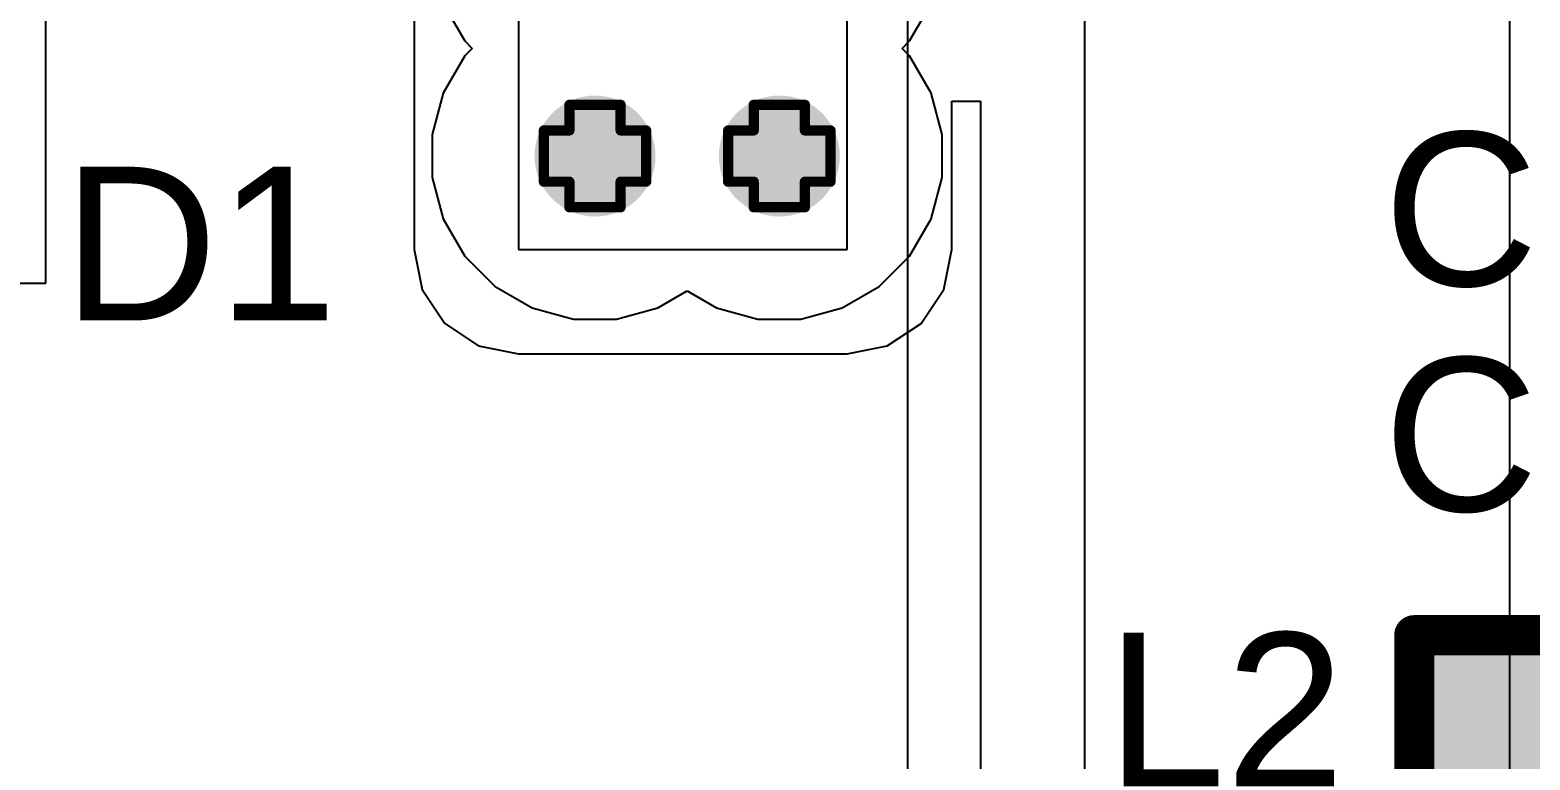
# Model space of a CAD drawing. Header units: inches. Extents: x -5 to 501, y -9 to 81.
# Drawn here: x 88.69 to 96.13, y 25.43 to 29.05 of the extents above; entities that cross this region are included whole.
import ezdxf

# ---------------------------------------------------------------- set-up
doc = ezdxf.new("R2010")
doc.units = ezdxf.units.IN
for name, color, linetype in [('Bottom Layer', 5, 'Continuous'), ('Drill Drawing', 1, 'Continuous'), ('Ground', 16, 'Continuous'), ('Power', 76, 'Continuous'), ('Top Layer', 1, 'Continuous'), ('Top Overlay', 2, 'Continuous'), ('Top Paste', 8, 'Continuous'), ('Top Solder', 216, 'Continuous'), ('Via Holes', 16, 'Continuous')]:
    doc.layers.add(name, color=color, linetype=linetype)
doc.styles.add('Arial', font='', dxfattribs={"height": 0.2})
doc.styles.get('Arial').set_extended_font_data('Arial')

msp = doc.modelspace()

# ---------------------------------------------------------------- hatches: boundary and pattern name
at = {"layer": 'Bottom Layer'}
h = msp.add_hatch(color=5, dxfattribs=at)
edge = h.paths.add_edge_path()
edge.add_arc((91.49, 28.4248), 0.3, 0, 360)
h = msp.add_hatch(color=5, dxfattribs=at)
edge = h.paths.add_edge_path()
edge.add_arc((92.4044, 28.4248), 0.3, 0, 360)
at = {"layer": 'Ground'}
h = msp.add_hatch(color=16, dxfattribs=at)
edge = h.paths.add_edge_path()
edge.add_arc((91.49, 28.4248), 0.3, 0, 360)
h = msp.add_hatch(color=16, dxfattribs=at)
edge = h.paths.add_edge_path()
edge.add_arc((92.4044, 28.4248), 0.3, 0, 360)
at = {"layer": 'Power'}
h = msp.add_hatch(color=76, dxfattribs=at)
edge = h.paths.add_edge_path()
edge.add_arc((91.49, 28.4248), 0.3, 0, 360)
h = msp.add_hatch(color=76, dxfattribs=at)
edge = h.paths.add_edge_path()
edge.add_arc((92.4044, 28.4248), 0.3, 0, 360)
at = {"layer": 'Top Layer'}
h = msp.add_hatch(color=1, dxfattribs=at)
edge = h.paths.add_edge_path()
edge.add_arc((91.49, 28.4248), 0.3, 0, 360)
h = msp.add_hatch(color=1, dxfattribs=at)
edge = h.paths.add_edge_path()
edge.add_arc((92.4044, 28.4248), 0.3, 0, 360)
msp.add_hatch(color=1, dxfattribs=at).paths.add_polyline_path([(95.716, 25.8915), (96.116, 25.8915), (96.116, 25.2915), (95.716, 25.2915)])
at = {"layer": 'Top Paste'}
msp.add_hatch(color=8, dxfattribs=at).paths.add_polyline_path([(95.716, 25.8915), (96.116, 25.8915), (96.116, 25.2915), (95.716, 25.2915)])
at = {"layer": 'Top Solder'}
msp.add_hatch(color=216, dxfattribs=at).paths.add_polyline_path([(95.6144, 25.9931), (96.2176, 25.9931), (96.2176, 25.1899), (95.6144, 25.1899)])
at = {"layer": 'Via Holes'}
h = msp.add_hatch(color=7, dxfattribs=at)
edge = h.paths.add_edge_path()
edge.add_arc((91.49, 28.4248), 0.15, 0, 360)
h = msp.add_hatch(color=7, dxfattribs=at)
edge = h.paths.add_edge_path()
edge.add_arc((92.4044, 28.4248), 0.15, 0, 360)

# ---------------------------------------------------------------- linework, layer by layer
at = {"layer": 'Bottom Layer'}
for p, q in [((96.0274, 30.5697), (96.0274, 24.2308)), ((90.737, 29.1797), (90.8434, 28.9954)), ((93.0509, 28.9954), (93.1573, 29.1797)), ((90.8434, 28.9954), (90.8807, 28.9582)), ((90.8807, 28.9582), (90.8434, 28.9209)), ((93.0137, 28.9582), (93.0509, 28.9954)), ((93.0509, 28.9209), (93.0137, 28.9582)), ((90.8434, 28.9209), (90.737, 28.7366)), ((93.1573, 28.7366), (93.0509, 28.9209)), ((90.737, 28.7366), (90.682, 28.5311)), ((93.2124, 28.5311), (93.1573, 28.7366)), ((90.682, 28.5311), (90.682, 28.3184)), ((93.2124, 28.3184), (93.2124, 28.5311)), ((90.682, 28.3184), (90.737, 28.1129)), ((93.1573, 28.1129), (93.2124, 28.3184)), ((90.737, 28.1129), (90.8434, 27.9286)), ((93.0509, 27.9286), (93.1573, 28.1129)), ((90.8434, 27.9286), (90.9939, 27.7782)), ((92.9005, 27.7782), (93.0509, 27.9286)), ((90.9939, 27.7782), (91.1781, 27.6718)), ((92.7163, 27.6718), (92.9005, 27.7782)), ((91.8019, 27.6718), (91.9472, 27.7557)), ((91.9472, 27.7557), (92.0925, 27.6718)), ((91.1781, 27.6718), (91.3836, 27.6168)), ((91.3836, 27.6168), (91.5964, 27.6168)), ((91.5964, 27.6168), (91.8019, 27.6718)), ((92.0925, 27.6718), (92.298, 27.6168)), ((92.298, 27.6168), (92.5108, 27.6168)), ((92.5108, 27.6168), (92.7163, 27.6718))]:
    msp.add_line(p, q, dxfattribs=at)
at = {"layer": 'Drill Drawing'}
for points in [[(91.363, 28.5518, 0.0508, 0.0508, 0), (91.363, 28.6788, 0.0508, 0.0508, 0)], [(91.363, 28.6788, 0.0508, 0.0508, 0), (91.617, 28.6788, 0.0508, 0.0508, 0)], [(91.617, 28.5518, 0.0508, 0.0508, 0), (91.617, 28.6788, 0.0508, 0.0508, 0)], [(92.2774, 28.5518, 0.0508, 0.0508, 0), (92.2774, 28.6788, 0.0508, 0.0508, 0)], [(92.2774, 28.6788, 0.0508, 0.0508, 0), (92.5314, 28.6788, 0.0508, 0.0508, 0)], [(92.5314, 28.5518, 0.0508, 0.0508, 0), (92.5314, 28.6788, 0.0508, 0.0508, 0)], [(91.236, 28.2978, 0.0508, 0.0508, 0), (91.236, 28.5518, 0.0508, 0.0508, 0)], [(91.236, 28.5518, 0.0508, 0.0508, 0), (91.363, 28.5518, 0.0508, 0.0508, 0)], [(91.617, 28.5518, 0.0508, 0.0508, 0), (91.744, 28.5518, 0.0508, 0.0508, 0)], [(91.744, 28.2978, 0.0508, 0.0508, 0), (91.744, 28.5518, 0.0508, 0.0508, 0)], [(92.1504, 28.2978, 0.0508, 0.0508, 0), (92.1504, 28.5518, 0.0508, 0.0508, 0)], [(92.1504, 28.5518, 0.0508, 0.0508, 0), (92.2774, 28.5518, 0.0508, 0.0508, 0)], [(92.5314, 28.5518, 0.0508, 0.0508, 0), (92.6584, 28.5518, 0.0508, 0.0508, 0)], [(92.6584, 28.2978, 0.0508, 0.0508, 0), (92.6584, 28.5518, 0.0508, 0.0508, 0)], [(91.236, 28.2978, 0.0508, 0.0508, 0), (91.363, 28.2978, 0.0508, 0.0508, 0)], [(91.363, 28.1708, 0.0508, 0.0508, 0), (91.363, 28.2978, 0.0508, 0.0508, 0)], [(91.617, 28.2978, 0.0508, 0.0508, 0), (91.744, 28.2978, 0.0508, 0.0508, 0)], [(91.617, 28.1708, 0.0508, 0.0508, 0), (91.617, 28.2978, 0.0508, 0.0508, 0)], [(92.1504, 28.2978, 0.0508, 0.0508, 0), (92.2774, 28.2978, 0.0508, 0.0508, 0)], [(92.2774, 28.1708, 0.0508, 0.0508, 0), (92.2774, 28.2978, 0.0508, 0.0508, 0)], [(92.5314, 28.2978, 0.0508, 0.0508, 0), (92.6584, 28.2978, 0.0508, 0.0508, 0)], [(92.5314, 28.1708, 0.0508, 0.0508, 0), (92.5314, 28.2978, 0.0508, 0.0508, 0)], [(91.363, 28.1708, 0.0508, 0.0508, 0), (91.617, 28.1708, 0.0508, 0.0508, 0)], [(92.2774, 28.1708, 0.0508, 0.0508, 0), (92.5314, 28.1708, 0.0508, 0.0508, 0)]]:
    msp.add_lwpolyline(points, format="xyseb", dxfattribs=at)
for points in [[(91.3503, 28.6788, 0.0254, 0.0254, 1), (91.3757, 28.6788, 0.0254, 0.0254, 1)], [(91.3503, 28.6788, 0.0254, 0.0254, 1), (91.3757, 28.6788, 0.0254, 0.0254, 1)], [(91.6043, 28.6788, 0.0254, 0.0254, 1), (91.6297, 28.6788, 0.0254, 0.0254, 1)], [(91.6043, 28.6788, 0.0254, 0.0254, 1), (91.6297, 28.6788, 0.0254, 0.0254, 1)], [(92.2647, 28.6788, 0.0254, 0.0254, 1), (92.2901, 28.6788, 0.0254, 0.0254, 1)], [(92.2647, 28.6788, 0.0254, 0.0254, 1), (92.2901, 28.6788, 0.0254, 0.0254, 1)], [(92.5187, 28.6788, 0.0254, 0.0254, 1), (92.5441, 28.6788, 0.0254, 0.0254, 1)], [(92.5187, 28.6788, 0.0254, 0.0254, 1), (92.5441, 28.6788, 0.0254, 0.0254, 1)], [(91.2233, 28.5518, 0.0254, 0.0254, 1), (91.2487, 28.5518, 0.0254, 0.0254, 1)], [(91.2233, 28.5518, 0.0254, 0.0254, 1), (91.2487, 28.5518, 0.0254, 0.0254, 1)], [(91.3503, 28.5518, 0.0254, 0.0254, 1), (91.3757, 28.5518, 0.0254, 0.0254, 1)], [(91.3503, 28.5518, 0.0254, 0.0254, 1), (91.3757, 28.5518, 0.0254, 0.0254, 1)], [(91.6043, 28.5518, 0.0254, 0.0254, 1), (91.6297, 28.5518, 0.0254, 0.0254, 1)], [(91.6043, 28.5518, 0.0254, 0.0254, 1), (91.6297, 28.5518, 0.0254, 0.0254, 1)], [(91.7313, 28.5518, 0.0254, 0.0254, 1), (91.7567, 28.5518, 0.0254, 0.0254, 1)], [(91.7313, 28.5518, 0.0254, 0.0254, 1), (91.7567, 28.5518, 0.0254, 0.0254, 1)], [(92.1377, 28.5518, 0.0254, 0.0254, 1), (92.1631, 28.5518, 0.0254, 0.0254, 1)], [(92.1377, 28.5518, 0.0254, 0.0254, 1), (92.1631, 28.5518, 0.0254, 0.0254, 1)], [(92.2647, 28.5518, 0.0254, 0.0254, 1), (92.2901, 28.5518, 0.0254, 0.0254, 1)], [(92.2647, 28.5518, 0.0254, 0.0254, 1), (92.2901, 28.5518, 0.0254, 0.0254, 1)], [(92.5187, 28.5518, 0.0254, 0.0254, 1), (92.5441, 28.5518, 0.0254, 0.0254, 1)], [(92.5187, 28.5518, 0.0254, 0.0254, 1), (92.5441, 28.5518, 0.0254, 0.0254, 1)], [(92.6457, 28.5518, 0.0254, 0.0254, 1), (92.6711, 28.5518, 0.0254, 0.0254, 1)], [(92.6457, 28.5518, 0.0254, 0.0254, 1), (92.6711, 28.5518, 0.0254, 0.0254, 1)], [(91.2233, 28.2978, 0.0254, 0.0254, 1), (91.2487, 28.2978, 0.0254, 0.0254, 1)], [(91.2233, 28.2978, 0.0254, 0.0254, 1), (91.2487, 28.2978, 0.0254, 0.0254, 1)], [(91.3503, 28.2978, 0.0254, 0.0254, 1), (91.3757, 28.2978, 0.0254, 0.0254, 1)], [(91.3503, 28.2978, 0.0254, 0.0254, 1), (91.3757, 28.2978, 0.0254, 0.0254, 1)], [(91.6043, 28.2978, 0.0254, 0.0254, 1), (91.6297, 28.2978, 0.0254, 0.0254, 1)], [(91.6043, 28.2978, 0.0254, 0.0254, 1), (91.6297, 28.2978, 0.0254, 0.0254, 1)], [(91.7313, 28.2978, 0.0254, 0.0254, 1), (91.7567, 28.2978, 0.0254, 0.0254, 1)], [(91.7313, 28.2978, 0.0254, 0.0254, 1), (91.7567, 28.2978, 0.0254, 0.0254, 1)], [(92.1377, 28.2978, 0.0254, 0.0254, 1), (92.1631, 28.2978, 0.0254, 0.0254, 1)], [(92.1377, 28.2978, 0.0254, 0.0254, 1), (92.1631, 28.2978, 0.0254, 0.0254, 1)], [(92.2647, 28.2978, 0.0254, 0.0254, 1), (92.2901, 28.2978, 0.0254, 0.0254, 1)], [(92.2647, 28.2978, 0.0254, 0.0254, 1), (92.2901, 28.2978, 0.0254, 0.0254, 1)], [(92.5187, 28.2978, 0.0254, 0.0254, 1), (92.5441, 28.2978, 0.0254, 0.0254, 1)], [(92.5187, 28.2978, 0.0254, 0.0254, 1), (92.5441, 28.2978, 0.0254, 0.0254, 1)], [(92.6457, 28.2978, 0.0254, 0.0254, 1), (92.6711, 28.2978, 0.0254, 0.0254, 1)], [(92.6457, 28.2978, 0.0254, 0.0254, 1), (92.6711, 28.2978, 0.0254, 0.0254, 1)], [(91.3503, 28.1708, 0.0254, 0.0254, 1), (91.3757, 28.1708, 0.0254, 0.0254, 1)], [(91.3503, 28.1708, 0.0254, 0.0254, 1), (91.3757, 28.1708, 0.0254, 0.0254, 1)], [(91.6043, 28.1708, 0.0254, 0.0254, 1), (91.6297, 28.1708, 0.0254, 0.0254, 1)], [(91.6043, 28.1708, 0.0254, 0.0254, 1), (91.6297, 28.1708, 0.0254, 0.0254, 1)], [(92.2647, 28.1708, 0.0254, 0.0254, 1), (92.2901, 28.1708, 0.0254, 0.0254, 1)], [(92.2647, 28.1708, 0.0254, 0.0254, 1), (92.2901, 28.1708, 0.0254, 0.0254, 1)], [(92.5187, 28.1708, 0.0254, 0.0254, 1), (92.5441, 28.1708, 0.0254, 0.0254, 1)], [(92.5187, 28.1708, 0.0254, 0.0254, 1), (92.5441, 28.1708, 0.0254, 0.0254, 1)]]:
    msp.add_lwpolyline(points, format="xyseb", close=True, dxfattribs=at)
at = {"layer": 'Ground'}
for p, q in [((96.0274, 30.5697), (96.0274, 24.2308)), ((90.737, 29.1797), (90.8434, 28.9954)), ((93.0509, 28.9954), (93.1573, 29.1797)), ((90.8434, 28.9954), (90.8807, 28.9582)), ((90.8807, 28.9582), (90.8434, 28.9209)), ((93.0137, 28.9582), (93.0509, 28.9954)), ((93.0509, 28.9209), (93.0137, 28.9582)), ((90.8434, 28.9209), (90.737, 28.7366)), ((93.1573, 28.7366), (93.0509, 28.9209)), ((90.737, 28.7366), (90.682, 28.5311)), ((93.2124, 28.5311), (93.1573, 28.7366)), ((90.682, 28.5311), (90.682, 28.3184)), ((93.2124, 28.3184), (93.2124, 28.5311)), ((90.682, 28.3184), (90.737, 28.1129)), ((93.1573, 28.1129), (93.2124, 28.3184)), ((90.737, 28.1129), (90.8434, 27.9286)), ((93.0509, 27.9286), (93.1573, 28.1129)), ((90.8434, 27.9286), (90.9939, 27.7782)), ((92.9005, 27.7782), (93.0509, 27.9286)), ((90.9939, 27.7782), (91.1781, 27.6718)), ((92.7163, 27.6718), (92.9005, 27.7782)), ((91.8019, 27.6718), (91.9472, 27.7557)), ((91.9472, 27.7557), (92.0925, 27.6718)), ((91.1781, 27.6718), (91.3836, 27.6168)), ((91.3836, 27.6168), (91.5964, 27.6168)), ((91.5964, 27.6168), (91.8019, 27.6718)), ((92.0925, 27.6718), (92.298, 27.6168)), ((92.298, 27.6168), (92.5108, 27.6168)), ((92.5108, 27.6168), (92.7163, 27.6718))]:
    msp.add_line(p, q, dxfattribs=at)
at = {"layer": 'Power'}
msp.add_line((93.0402, 31.0537), (93.0402, 25.372), dxfattribs=at)
at = {"layer": 'Top Layer'}
for p, q in [((90.5929, 33.885), (90.5929, 27.9616)), ((91.1108, 33.885), (91.1108, 27.9616)), ((92.7417, 27.9616), (92.7417, 33.885)), ((93.9207, 25.2915), (93.9207, 30.6316)), ((88.7658, 27.795), (88.7658, 29.7588)), ((93.2597, 27.9616), (93.2597, 28.6974)), ((93.2597, 28.6974), (93.4027, 28.6974)), ((93.4027, 28.6974), (93.4027, 25.356)), ((90.5929, 27.9616), (90.6323, 27.7633)), ((91.1108, 27.9616), (92.7417, 27.9616)), ((93.2203, 27.7633), (93.2597, 27.9616)), ((88.4293, 27.795), (88.7658, 27.795)), ((90.6323, 27.7633), (90.7446, 27.5953)), ((93.108, 27.5953), (93.2203, 27.7633)), ((90.7446, 27.5953), (90.9126, 27.483)), ((92.94, 27.483), (93.108, 27.5953)), ((90.9126, 27.483), (91.1108, 27.4436)), ((92.7417, 27.4436), (92.94, 27.483)), ((91.1108, 27.4436), (92.7417, 27.4436))]:
    msp.add_line(p, q, dxfattribs=at)
at = {"layer": 'Top Overlay'}
for points in [[(95.5548, 26.0487, 0.2, 0.2, 0), (95.9612, 26.0487, 0.2, 0.2, 0)], [(95.5548, 25.1343, 0.2, 0.2, 0), (95.5548, 26.0487, 0.2, 0.2, 0)], [(95.9612, 26.0487, 0.2, 0.2, 0), (96.9772, 26.0487, 0.2, 0.2, 0)]]:
    msp.add_lwpolyline(points, format="xyseb", dxfattribs=at)
for points in [[(95.5048, 26.0487, 0.1, 0.1, 1), (95.6048, 26.0487, 0.1, 0.1, 1)], [(95.5048, 26.0487, 0.1, 0.1, 1), (95.6048, 26.0487, 0.1, 0.1, 1)], [(95.9112, 26.0487, 0.1, 0.1, 1), (96.0112, 26.0487, 0.1, 0.1, 1)], [(95.9112, 26.0487, 0.1, 0.1, 1), (96.0112, 26.0487, 0.1, 0.1, 1)]]:
    msp.add_lwpolyline(points, format="xyseb", close=True, dxfattribs=at)

# ---------------------------------------------------------------- texts
at = {"layer": 'Top Overlay', "style": 'Arial'}
for s, p in [('C38', (95.4013, 27.7812)), ('D1', (88.8494, 27.6099)), ('C37', (95.4013, 26.6636)), ('L2', (94.0259, 25.2995))]:
    msp.add_text(s, height=0.762, dxfattribs=at).set_placement(p)

doc.saveas('drawing.dxf')
